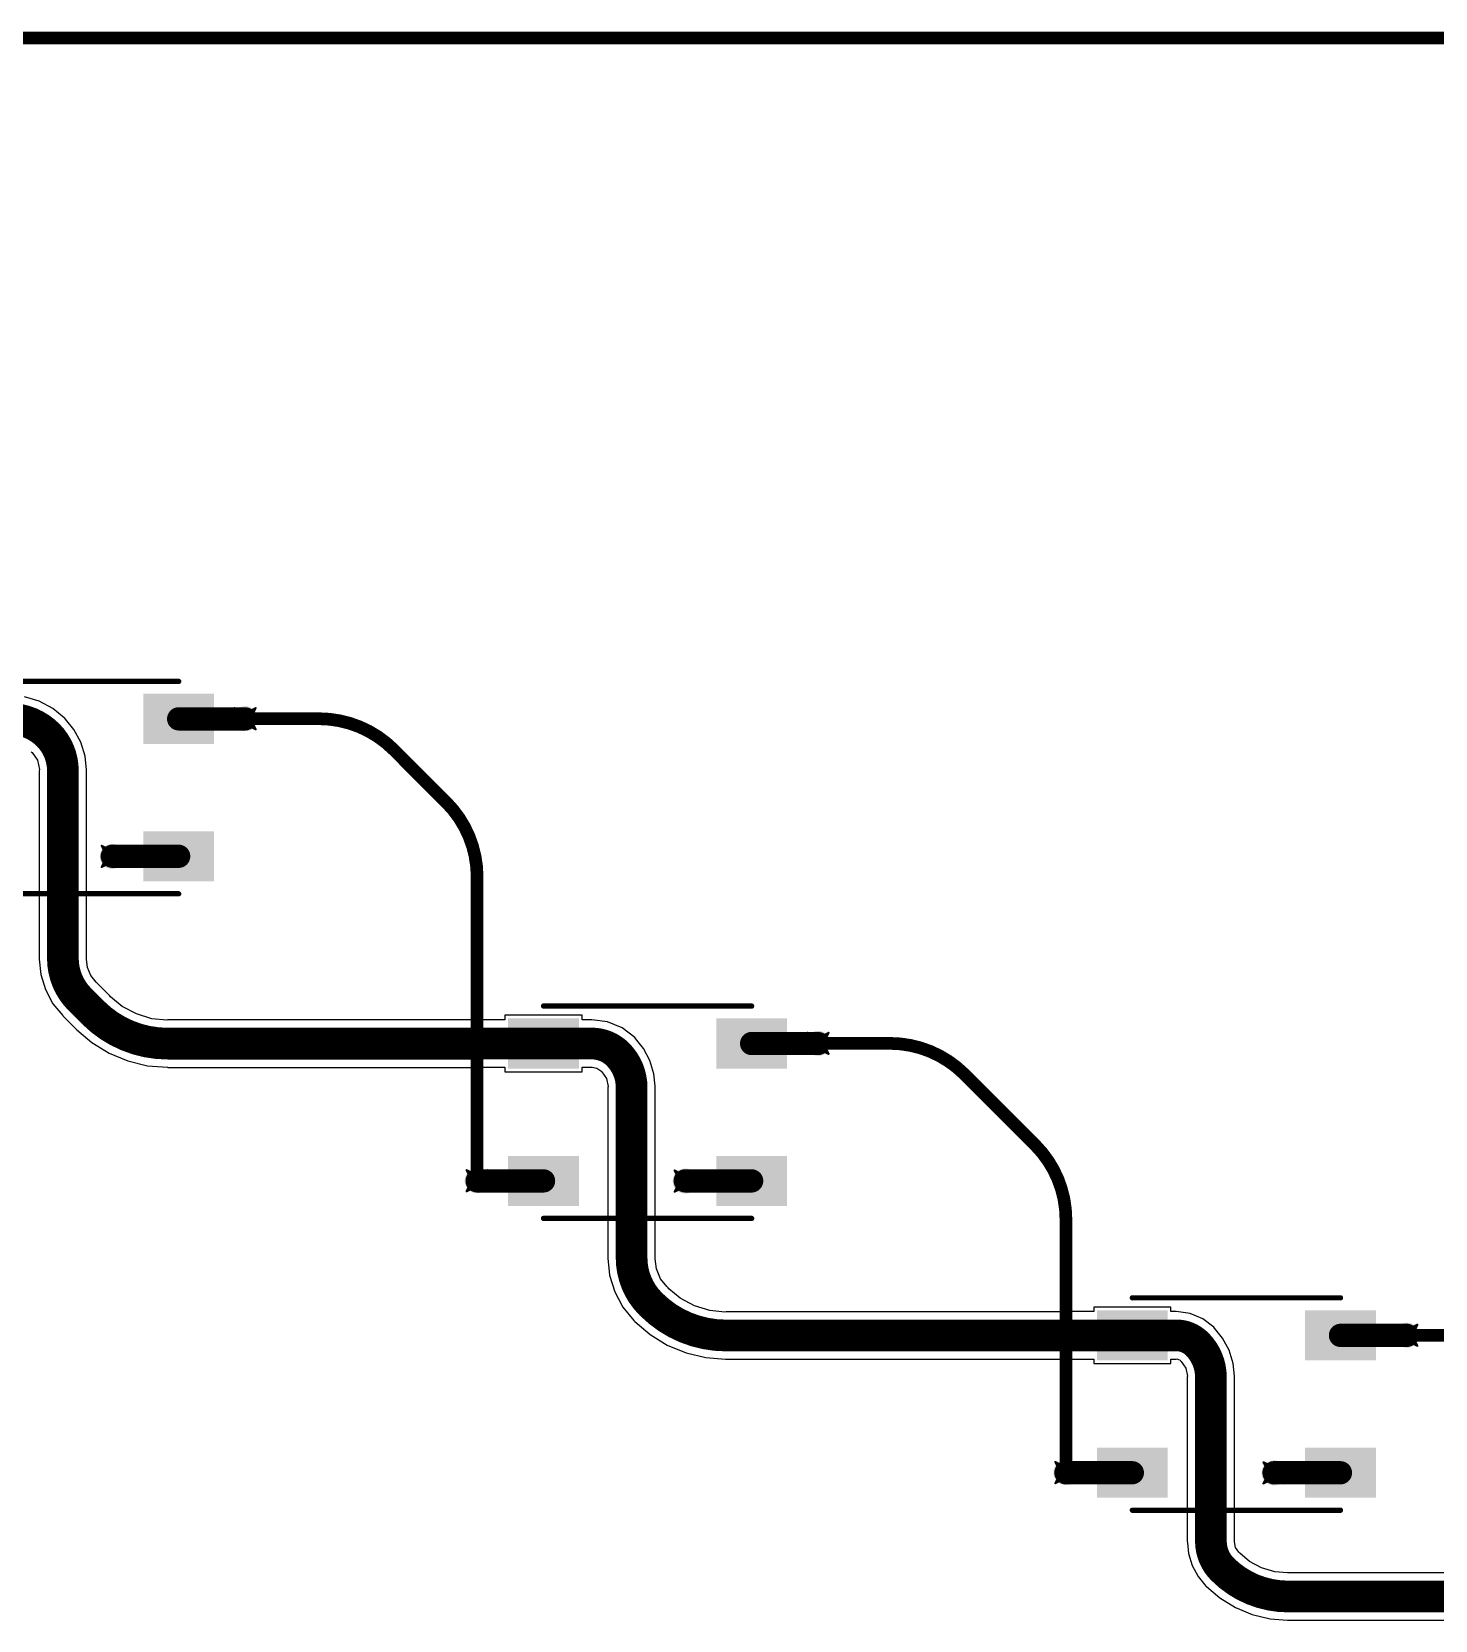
# Model space of a CAD drawing. Header units: inches. Extents: x -11 to 1110, y -7 to 455.
# Drawn here: x 515.05 to 548.77, y 185.72 to 223.88 of the extents above; entities that cross this region are included whole.
import ezdxf

# ---------------------------------------------------------------- set-up
doc = ezdxf.new("R2010")
doc.units = ezdxf.units.IN
for name, color, linetype in [('Bottom Layer', 5, 'Continuous'), ('Drill Drawing', 1, 'Continuous'), ('Top Layer', 1, 'Continuous'), ('Top Overlay', 2, 'Continuous'), ('Top Paste', 8, 'Continuous'), ('Top Solder', 216, 'Continuous'), ('Via Holes', 16, 'Continuous')]:
    doc.layers.add(name, color=color, linetype=linetype)

# ---------------------------------------------------------------- blocks, each defined once
blk = doc.blocks.new('WS2812B_B_W_157')
at = {"layer": 'Top Layer'}
for points in [[(-3.25, 2.15), (-1.75, 2.15), (-1.75, 1.15), (-3.25, 1.15)], [(3.25, 1.15), (1.75, 1.15), (1.75, 2.15), (3.25, 2.15)], [(-3.25, -1.15), (-1.75, -1.15), (-1.75, -2.15), (-3.25, -2.15)], [(1.75, -1.15), (3.25, -1.15), (3.25, -2.15), (1.75, -2.15)]]:
    blk.add_hatch(color=1, dxfattribs=at).paths.add_polyline_path(points)
at = {"layer": 'Top Paste'}
for points in [[(-3.25, 2.15), (-1.75, 2.15), (-1.75, 1.15), (-3.25, 1.15)], [(3.25, 1.15), (1.75, 1.15), (1.75, 2.15), (3.25, 2.15)], [(-3.25, -1.15), (-1.75, -1.15), (-1.75, -2.15), (-3.25, -2.15)], [(1.75, -1.15), (3.25, -1.15), (3.25, -2.15), (1.75, -2.15)]]:
    blk.add_hatch(color=8, dxfattribs=at).paths.add_polyline_path(points)
at = {"layer": 'Top Solder'}
for points in [[(-3.352, 2.252), (-1.648, 2.252), (-1.648, 1.048), (-3.352, 1.048)], [(3.352, 1.048), (1.648, 1.048), (1.648, 2.252), (3.352, 2.252)], [(-3.352, -1.048), (-1.648, -1.048), (-1.648, -2.252), (-3.352, -2.252)], [(1.648, -1.048), (3.352, -1.048), (3.352, -2.252), (1.648, -2.252)]]:
    blk.add_hatch(color=216, dxfattribs=at).paths.add_polyline_path(points)
at = {"layer": 'Top Overlay'}
for points in [[(-2.5, 2.551, 0.127, 0.127, 0), (2.5, 2.551, 0.127, 0.127, 0)], [(-3.556, 1.803, 0.254, 0.254, 0), (-3.429, 1.676, 0.254, 0.254, 0)], [(-3.556, 1.549, 0.254, 0.254, 0), (-3.556, 1.803, 0.254, 0.254, 0)], [(-3.556, 1.549, 0.254, 0.254, 0), (-3.429, 1.676, 0.254, 0.254, 0)], [(-2.5, -2.551, 0.127, 0.127, 0), (2.5, -2.551, 0.127, 0.127, 0)]]:
    blk.add_lwpolyline(points, format="xyseb", dxfattribs=at)
for points in [[(-2.532, 2.551, 0.0635, 0.0635, 1), (-2.468, 2.551, 0.0635, 0.0635, 1)], [(2.468, 2.551, 0.0635, 0.0635, 1), (2.532, 2.551, 0.0635, 0.0635, 1)], [(-3.619, 1.803, 0.127, 0.127, 1), (-3.493, 1.803, 0.127, 0.127, 1)], [(-3.619, 1.803, 0.127, 0.127, 1), (-3.493, 1.803, 0.127, 0.127, 1)], [(-3.619, 1.549, 0.127, 0.127, 1), (-3.493, 1.549, 0.127, 0.127, 1)], [(-3.619, 1.549, 0.127, 0.127, 1), (-3.493, 1.549, 0.127, 0.127, 1)], [(-3.493, 1.676, 0.127, 0.127, 1), (-3.365, 1.676, 0.127, 0.127, 1)], [(-3.493, 1.676, 0.127, 0.127, 1), (-3.365, 1.676, 0.127, 0.127, 1)], [(-2.532, -2.551, 0.0635, 0.0635, 1), (-2.468, -2.551, 0.0635, 0.0635, 1)], [(2.468, -2.551, 0.0635, 0.0635, 1), (2.532, -2.551, 0.0635, 0.0635, 1)]]:
    blk.add_lwpolyline(points, format="xyseb", close=True, dxfattribs=at)
blk = doc.blocks.new('WS2812B_B_W_166')
at = {"layer": 'Top Layer'}
for points in [[(-3.25, 2.15), (-1.75, 2.15), (-1.75, 1.15), (-3.25, 1.15)], [(3.25, 1.15), (1.75, 1.15), (1.75, 2.15), (3.25, 2.15)], [(-3.25, -1.15), (-1.75, -1.15), (-1.75, -2.15), (-3.25, -2.15)], [(1.75, -1.15), (3.25, -1.15), (3.25, -2.15), (1.75, -2.15)]]:
    blk.add_hatch(color=1, dxfattribs=at).paths.add_polyline_path(points)
at = {"layer": 'Top Paste'}
for points in [[(-3.25, 2.15), (-1.75, 2.15), (-1.75, 1.15), (-3.25, 1.15)], [(3.25, 1.15), (1.75, 1.15), (1.75, 2.15), (3.25, 2.15)], [(-3.25, -1.15), (-1.75, -1.15), (-1.75, -2.15), (-3.25, -2.15)], [(1.75, -1.15), (3.25, -1.15), (3.25, -2.15), (1.75, -2.15)]]:
    blk.add_hatch(color=8, dxfattribs=at).paths.add_polyline_path(points)
at = {"layer": 'Top Solder'}
for points in [[(-3.352, 2.252), (-1.648, 2.252), (-1.648, 1.048), (-3.352, 1.048)], [(3.352, 1.048), (1.648, 1.048), (1.648, 2.252), (3.352, 2.252)], [(-3.352, -1.048), (-1.648, -1.048), (-1.648, -2.252), (-3.352, -2.252)], [(1.648, -1.048), (3.352, -1.048), (3.352, -2.252), (1.648, -2.252)]]:
    blk.add_hatch(color=216, dxfattribs=at).paths.add_polyline_path(points)
at = {"layer": 'Top Overlay'}
for points in [[(-2.5, 2.551, 0.127, 0.127, 0), (2.5, 2.551, 0.127, 0.127, 0)], [(-3.556, 1.803, 0.254, 0.254, 0), (-3.429, 1.676, 0.254, 0.254, 0)], [(-3.556, 1.549, 0.254, 0.254, 0), (-3.556, 1.803, 0.254, 0.254, 0)], [(-3.556, 1.549, 0.254, 0.254, 0), (-3.429, 1.676, 0.254, 0.254, 0)], [(-2.5, -2.551, 0.127, 0.127, 0), (2.5, -2.551, 0.127, 0.127, 0)]]:
    blk.add_lwpolyline(points, format="xyseb", dxfattribs=at)
for points in [[(-2.532, 2.551, 0.0635, 0.0635, 1), (-2.468, 2.551, 0.0635, 0.0635, 1)], [(2.468, 2.551, 0.0635, 0.0635, 1), (2.532, 2.551, 0.0635, 0.0635, 1)], [(-3.619, 1.803, 0.127, 0.127, 1), (-3.493, 1.803, 0.127, 0.127, 1)], [(-3.619, 1.803, 0.127, 0.127, 1), (-3.493, 1.803, 0.127, 0.127, 1)], [(-3.619, 1.549, 0.127, 0.127, 1), (-3.493, 1.549, 0.127, 0.127, 1)], [(-3.619, 1.549, 0.127, 0.127, 1), (-3.493, 1.549, 0.127, 0.127, 1)], [(-3.493, 1.676, 0.127, 0.127, 1), (-3.365, 1.676, 0.127, 0.127, 1)], [(-3.493, 1.676, 0.127, 0.127, 1), (-3.365, 1.676, 0.127, 0.127, 1)], [(-2.532, -2.551, 0.0635, 0.0635, 1), (-2.468, -2.551, 0.0635, 0.0635, 1)], [(2.468, -2.551, 0.0635, 0.0635, 1), (2.532, -2.551, 0.0635, 0.0635, 1)]]:
    blk.add_lwpolyline(points, format="xyseb", close=True, dxfattribs=at)
blk = doc.blocks.new('WS2812B_B_W_175')
at = {"layer": 'Top Layer'}
for points in [[(-3.25, 2.15), (-1.75, 2.15), (-1.75, 1.15), (-3.25, 1.15)], [(3.25, 1.15), (1.75, 1.15), (1.75, 2.15), (3.25, 2.15)], [(-3.25, -1.15), (-1.75, -1.15), (-1.75, -2.15), (-3.25, -2.15)], [(1.75, -1.15), (3.25, -1.15), (3.25, -2.15), (1.75, -2.15)]]:
    blk.add_hatch(color=1, dxfattribs=at).paths.add_polyline_path(points)
at = {"layer": 'Top Paste'}
for points in [[(-3.25, 2.15), (-1.75, 2.15), (-1.75, 1.15), (-3.25, 1.15)], [(3.25, 1.15), (1.75, 1.15), (1.75, 2.15), (3.25, 2.15)], [(-3.25, -1.15), (-1.75, -1.15), (-1.75, -2.15), (-3.25, -2.15)], [(1.75, -1.15), (3.25, -1.15), (3.25, -2.15), (1.75, -2.15)]]:
    blk.add_hatch(color=8, dxfattribs=at).paths.add_polyline_path(points)
at = {"layer": 'Top Solder'}
for points in [[(-3.352, 2.252), (-1.648, 2.252), (-1.648, 1.048), (-3.352, 1.048)], [(3.352, 1.048), (1.648, 1.048), (1.648, 2.252), (3.352, 2.252)], [(-3.352, -1.048), (-1.648, -1.048), (-1.648, -2.252), (-3.352, -2.252)], [(1.648, -1.048), (3.352, -1.048), (3.352, -2.252), (1.648, -2.252)]]:
    blk.add_hatch(color=216, dxfattribs=at).paths.add_polyline_path(points)
at = {"layer": 'Top Overlay'}
for points in [[(-2.5, 2.551, 0.127, 0.127, 0), (2.5, 2.551, 0.127, 0.127, 0)], [(-3.556, 1.803, 0.254, 0.254, 0), (-3.429, 1.676, 0.254, 0.254, 0)], [(-3.556, 1.549, 0.254, 0.254, 0), (-3.556, 1.803, 0.254, 0.254, 0)], [(-3.556, 1.549, 0.254, 0.254, 0), (-3.429, 1.676, 0.254, 0.254, 0)], [(-2.5, -2.551, 0.127, 0.127, 0), (2.5, -2.551, 0.127, 0.127, 0)]]:
    blk.add_lwpolyline(points, format="xyseb", dxfattribs=at)
for points in [[(-2.532, 2.551, 0.0635, 0.0635, 1), (-2.468, 2.551, 0.0635, 0.0635, 1)], [(2.468, 2.551, 0.0635, 0.0635, 1), (2.532, 2.551, 0.0635, 0.0635, 1)], [(-3.619, 1.803, 0.127, 0.127, 1), (-3.493, 1.803, 0.127, 0.127, 1)], [(-3.619, 1.803, 0.127, 0.127, 1), (-3.493, 1.803, 0.127, 0.127, 1)], [(-3.619, 1.549, 0.127, 0.127, 1), (-3.493, 1.549, 0.127, 0.127, 1)], [(-3.619, 1.549, 0.127, 0.127, 1), (-3.493, 1.549, 0.127, 0.127, 1)], [(-3.493, 1.676, 0.127, 0.127, 1), (-3.365, 1.676, 0.127, 0.127, 1)], [(-3.493, 1.676, 0.127, 0.127, 1), (-3.365, 1.676, 0.127, 0.127, 1)], [(-2.532, -2.551, 0.0635, 0.0635, 1), (-2.468, -2.551, 0.0635, 0.0635, 1)], [(2.468, -2.551, 0.0635, 0.0635, 1), (2.532, -2.551, 0.0635, 0.0635, 1)]]:
    blk.add_lwpolyline(points, format="xyseb", close=True, dxfattribs=at)

msp = doc.modelspace()

# ---------------------------------------------------------------- hatches: boundary and pattern name
at = {"layer": 'Bottom Layer'}
h = msp.add_hatch(color=5, dxfattribs=at)
edge = h.paths.add_edge_path()
edge.add_arc((520.176, 207.375), 0.3, 0, 360)
h = msp.add_hatch(color=5, dxfattribs=at)
edge = h.paths.add_edge_path()
edge.add_arc((516.985, 204.068), 0.3, 0, 360)
h = msp.add_hatch(color=5, dxfattribs=at)
edge = h.paths.add_edge_path()
edge.add_arc((533.943, 199.577), 0.3, 0, 360)
h = msp.add_hatch(color=5, dxfattribs=at)
edge = h.paths.add_edge_path()
edge.add_arc((525.751, 196.277), 0.3, 0, 360)
h = msp.add_hatch(color=5, dxfattribs=at)
edge = h.paths.add_edge_path()
edge.add_arc((530.751, 196.27), 0.3, 0, 360)
h = msp.add_hatch(color=5, dxfattribs=at)
edge = h.paths.add_edge_path()
edge.add_arc((548.09, 192.566), 0.3, 0, 360)
h = msp.add_hatch(color=5, dxfattribs=at)
edge = h.paths.add_edge_path()
edge.add_arc((539.899, 189.266), 0.3, 0, 360)
h = msp.add_hatch(color=5, dxfattribs=at)
edge = h.paths.add_edge_path()
edge.add_arc((544.899, 189.26), 0.3, 0, 360)
at = {"layer": 'Top Layer'}
h = msp.add_hatch(color=1, dxfattribs=at)
edge = h.paths.add_edge_path()
edge.add_arc((520.176, 207.375), 0.3, 0, 360)
h = msp.add_hatch(color=1, dxfattribs=at)
edge = h.paths.add_edge_path()
edge.add_arc((516.985, 204.068), 0.3, 0, 360)
h = msp.add_hatch(color=1, dxfattribs=at)
edge = h.paths.add_edge_path()
edge.add_arc((533.943, 199.577), 0.3, 0, 360)
h = msp.add_hatch(color=1, dxfattribs=at)
edge = h.paths.add_edge_path()
edge.add_arc((525.751, 196.277), 0.3, 0, 360)
h = msp.add_hatch(color=1, dxfattribs=at)
edge = h.paths.add_edge_path()
edge.add_arc((530.751, 196.27), 0.3, 0, 360)
h = msp.add_hatch(color=1, dxfattribs=at)
edge = h.paths.add_edge_path()
edge.add_arc((548.09, 192.566), 0.3, 0, 360)
h = msp.add_hatch(color=1, dxfattribs=at)
edge = h.paths.add_edge_path()
edge.add_arc((539.899, 189.266), 0.3, 0, 360)
h = msp.add_hatch(color=1, dxfattribs=at)
edge = h.paths.add_edge_path()
edge.add_arc((544.899, 189.26), 0.3, 0, 360)
at = {"layer": 'Via Holes'}
h = msp.add_hatch(color=7, dxfattribs=at)
edge = h.paths.add_edge_path()
edge.add_arc((520.176, 207.375), 0.15, 0, 360)
h = msp.add_hatch(color=7, dxfattribs=at)
edge = h.paths.add_edge_path()
edge.add_arc((516.985, 204.068), 0.15, 0, 360)
h = msp.add_hatch(color=7, dxfattribs=at)
edge = h.paths.add_edge_path()
edge.add_arc((533.943, 199.577), 0.15, 0, 360)
h = msp.add_hatch(color=7, dxfattribs=at)
edge = h.paths.add_edge_path()
edge.add_arc((525.751, 196.277), 0.15, 0, 360)
h = msp.add_hatch(color=7, dxfattribs=at)
edge = h.paths.add_edge_path()
edge.add_arc((530.751, 196.27), 0.15, 0, 360)
h = msp.add_hatch(color=7, dxfattribs=at)
edge = h.paths.add_edge_path()
edge.add_arc((548.09, 192.566), 0.15, 0, 360)
h = msp.add_hatch(color=7, dxfattribs=at)
edge = h.paths.add_edge_path()
edge.add_arc((539.899, 189.266), 0.15, 0, 360)
h = msp.add_hatch(color=7, dxfattribs=at)
edge = h.paths.add_edge_path()
edge.add_arc((544.899, 189.26), 0.15, 0, 360)

# ---------------------------------------------------------------- linework, layer by layer
at = {"layer": 'Bottom Layer'}
for points in [[(520.176, 207.375, 0.305, 0.305, 0), (521.95, 207.375, 0.305, 0.305, 0)], [(521.95, 207.375, 0.305, 0.305, -0.198912), (523.746, 206.631, 0.305, 0.305, 0)], [(523.746, 206.631, 0.305, 0.305, 0), (525.007, 205.37, 0.305, 0.305, 0)], [(525.007, 205.37, 0.305, 0.305, -0.198912), (525.751, 203.574, 0.305, 0.305, 0)], [(525.751, 196.277, 0.305, 0.305, 0), (525.751, 203.574, 0.305, 0.305, 0)], [(533.943, 199.577, 0.305, 0.305, 0), (535.666, 199.577, 0.305, 0.305, 0)], [(535.666, 199.577, 0.305, 0.305, -0.198912), (537.462, 198.833, 0.305, 0.305, 0)], [(537.462, 198.833, 0.305, 0.305, 0), (539.155, 197.14, 0.305, 0.305, 0)], [(539.155, 197.14, 0.305, 0.305, -0.198912), (539.899, 195.344, 0.305, 0.305, 0)], [(539.899, 189.266, 0.305, 0.305, 0), (539.899, 195.344, 0.305, 0.305, 0)], [(548.09, 192.566, 0.305, 0.305, 0), (549.306, 192.566, 0.305, 0.305, 0)]]:
    msp.add_lwpolyline(points, format="xyseb", dxfattribs=at)
for points in [[(520.1, 207.375, 0.152, 0.152, 1), (520.252, 207.375, 0.152, 0.152, 1)], [(521.874, 207.375, 0.152, 0.152, 1), (522.027, 207.375, 0.152, 0.152, 1)], [(521.874, 207.375, 0.152, 0.152, 1), (522.027, 207.375, 0.152, 0.152, 1)], [(523.67, 206.631, 0.152, 0.152, 1), (523.823, 206.631, 0.152, 0.152, 1)], [(523.67, 206.631, 0.152, 0.152, 1), (523.823, 206.631, 0.152, 0.152, 1)], [(524.931, 205.37, 0.152, 0.152, 1), (525.084, 205.37, 0.152, 0.152, 1)], [(524.931, 205.37, 0.152, 0.152, 1), (525.084, 205.37, 0.152, 0.152, 1)], [(525.675, 203.574, 0.152, 0.152, 1), (525.828, 203.574, 0.152, 0.152, 1)], [(525.675, 203.574, 0.152, 0.152, 1), (525.828, 203.574, 0.152, 0.152, 1)], [(533.866, 199.577, 0.152, 0.152, 1), (534.019, 199.577, 0.152, 0.152, 1)], [(535.59, 199.577, 0.152, 0.152, 1), (535.743, 199.577, 0.152, 0.152, 1)], [(535.59, 199.577, 0.152, 0.152, 1), (535.743, 199.577, 0.152, 0.152, 1)], [(537.386, 198.833, 0.152, 0.152, 1), (537.539, 198.833, 0.152, 0.152, 1)], [(537.386, 198.833, 0.152, 0.152, 1), (537.539, 198.833, 0.152, 0.152, 1)], [(539.079, 197.14, 0.152, 0.152, 1), (539.231, 197.14, 0.152, 0.152, 1)], [(539.079, 197.14, 0.152, 0.152, 1), (539.231, 197.14, 0.152, 0.152, 1)], [(525.675, 196.277, 0.152, 0.152, 1), (525.828, 196.277, 0.152, 0.152, 1)], [(539.823, 195.344, 0.152, 0.152, 1), (539.975, 195.344, 0.152, 0.152, 1)], [(539.823, 195.344, 0.152, 0.152, 1), (539.975, 195.344, 0.152, 0.152, 1)], [(548.014, 192.566, 0.152, 0.152, 1), (548.167, 192.566, 0.152, 0.152, 1)], [(539.823, 189.266, 0.152, 0.152, 1), (539.975, 189.266, 0.152, 0.152, 1)]]:
    msp.add_lwpolyline(points, format="xyseb", close=True, dxfattribs=at)
at = {"layer": 'Drill Drawing'}
for points in [[(519.922, 207.629, 0.0508, 0.0508, 0), (520.176, 207.502, 0.0508, 0.0508, 0)], [(519.922, 207.629, 0.0508, 0.0508, 0), (520.049, 207.375, 0.0508, 0.0508, 0)], [(520.176, 207.502, 0.0508, 0.0508, 0), (520.43, 207.629, 0.0508, 0.0508, 0)], [(520.303, 207.375, 0.0508, 0.0508, 0), (520.43, 207.629, 0.0508, 0.0508, 0)], [(519.922, 207.121, 0.0508, 0.0508, 0), (520.049, 207.375, 0.0508, 0.0508, 0)], [(519.922, 207.121, 0.0508, 0.0508, 0), (520.176, 207.248, 0.0508, 0.0508, 0)], [(520.176, 207.248, 0.0508, 0.0508, 0), (520.43, 207.121, 0.0508, 0.0508, 0)], [(520.303, 207.375, 0.0508, 0.0508, 0), (520.43, 207.121, 0.0508, 0.0508, 0)], [(516.731, 204.322, 0.0508, 0.0508, 0), (516.985, 204.195, 0.0508, 0.0508, 0)], [(516.731, 204.322, 0.0508, 0.0508, 0), (516.858, 204.068, 0.0508, 0.0508, 0)], [(516.985, 204.195, 0.0508, 0.0508, 0), (517.239, 204.322, 0.0508, 0.0508, 0)], [(517.112, 204.068, 0.0508, 0.0508, 0), (517.239, 204.322, 0.0508, 0.0508, 0)], [(516.731, 203.814, 0.0508, 0.0508, 0), (516.858, 204.068, 0.0508, 0.0508, 0)], [(516.731, 203.814, 0.0508, 0.0508, 0), (516.985, 203.941, 0.0508, 0.0508, 0)], [(516.985, 203.941, 0.0508, 0.0508, 0), (517.239, 203.814, 0.0508, 0.0508, 0)], [(517.112, 204.068, 0.0508, 0.0508, 0), (517.239, 203.814, 0.0508, 0.0508, 0)], [(533.689, 199.831, 0.0508, 0.0508, 0), (533.943, 199.704, 0.0508, 0.0508, 0)], [(533.689, 199.831, 0.0508, 0.0508, 0), (533.816, 199.577, 0.0508, 0.0508, 0)], [(533.689, 199.323, 0.0508, 0.0508, 0), (533.816, 199.577, 0.0508, 0.0508, 0)], [(533.943, 199.704, 0.0508, 0.0508, 0), (534.197, 199.831, 0.0508, 0.0508, 0)], [(534.07, 199.577, 0.0508, 0.0508, 0), (534.197, 199.831, 0.0508, 0.0508, 0)], [(534.07, 199.577, 0.0508, 0.0508, 0), (534.197, 199.323, 0.0508, 0.0508, 0)], [(533.689, 199.323, 0.0508, 0.0508, 0), (533.943, 199.45, 0.0508, 0.0508, 0)], [(533.943, 199.45, 0.0508, 0.0508, 0), (534.197, 199.323, 0.0508, 0.0508, 0)], [(525.497, 196.531, 0.0508, 0.0508, 0), (525.751, 196.404, 0.0508, 0.0508, 0)], [(525.497, 196.531, 0.0508, 0.0508, 0), (525.624, 196.277, 0.0508, 0.0508, 0)], [(525.751, 196.404, 0.0508, 0.0508, 0), (526.005, 196.531, 0.0508, 0.0508, 0)], [(525.878, 196.277, 0.0508, 0.0508, 0), (526.005, 196.531, 0.0508, 0.0508, 0)], [(530.497, 196.524, 0.0508, 0.0508, 0), (530.751, 196.397, 0.0508, 0.0508, 0)], [(530.497, 196.524, 0.0508, 0.0508, 0), (530.624, 196.27, 0.0508, 0.0508, 0)], [(530.751, 196.397, 0.0508, 0.0508, 0), (531.005, 196.524, 0.0508, 0.0508, 0)], [(530.878, 196.27, 0.0508, 0.0508, 0), (531.005, 196.524, 0.0508, 0.0508, 0)], [(525.497, 196.023, 0.0508, 0.0508, 0), (525.624, 196.277, 0.0508, 0.0508, 0)], [(525.497, 196.023, 0.0508, 0.0508, 0), (525.751, 196.15, 0.0508, 0.0508, 0)], [(525.751, 196.15, 0.0508, 0.0508, 0), (526.005, 196.023, 0.0508, 0.0508, 0)], [(525.878, 196.277, 0.0508, 0.0508, 0), (526.005, 196.023, 0.0508, 0.0508, 0)], [(530.497, 196.016, 0.0508, 0.0508, 0), (530.624, 196.27, 0.0508, 0.0508, 0)], [(530.497, 196.016, 0.0508, 0.0508, 0), (530.751, 196.143, 0.0508, 0.0508, 0)], [(530.751, 196.143, 0.0508, 0.0508, 0), (531.005, 196.016, 0.0508, 0.0508, 0)], [(530.878, 196.27, 0.0508, 0.0508, 0), (531.005, 196.016, 0.0508, 0.0508, 0)], [(547.836, 192.82, 0.0508, 0.0508, 0), (548.09, 192.693, 0.0508, 0.0508, 0)], [(547.836, 192.82, 0.0508, 0.0508, 0), (547.963, 192.566, 0.0508, 0.0508, 0)], [(548.09, 192.693, 0.0508, 0.0508, 0), (548.344, 192.82, 0.0508, 0.0508, 0)], [(548.217, 192.566, 0.0508, 0.0508, 0), (548.344, 192.82, 0.0508, 0.0508, 0)], [(547.836, 192.312, 0.0508, 0.0508, 0), (547.963, 192.566, 0.0508, 0.0508, 0)], [(547.836, 192.312, 0.0508, 0.0508, 0), (548.09, 192.439, 0.0508, 0.0508, 0)], [(548.09, 192.439, 0.0508, 0.0508, 0), (548.344, 192.312, 0.0508, 0.0508, 0)], [(548.217, 192.566, 0.0508, 0.0508, 0), (548.344, 192.312, 0.0508, 0.0508, 0)], [(539.645, 189.52, 0.0508, 0.0508, 0), (539.899, 189.393, 0.0508, 0.0508, 0)], [(539.645, 189.52, 0.0508, 0.0508, 0), (539.772, 189.266, 0.0508, 0.0508, 0)], [(539.645, 189.012, 0.0508, 0.0508, 0), (539.772, 189.266, 0.0508, 0.0508, 0)], [(539.899, 189.393, 0.0508, 0.0508, 0), (540.153, 189.52, 0.0508, 0.0508, 0)], [(540.026, 189.266, 0.0508, 0.0508, 0), (540.153, 189.52, 0.0508, 0.0508, 0)], [(540.026, 189.266, 0.0508, 0.0508, 0), (540.153, 189.012, 0.0508, 0.0508, 0)], [(544.645, 189.514, 0.0508, 0.0508, 0), (544.899, 189.387, 0.0508, 0.0508, 0)], [(544.645, 189.514, 0.0508, 0.0508, 0), (544.772, 189.26, 0.0508, 0.0508, 0)], [(544.645, 189.006, 0.0508, 0.0508, 0), (544.772, 189.26, 0.0508, 0.0508, 0)], [(544.899, 189.387, 0.0508, 0.0508, 0), (545.153, 189.514, 0.0508, 0.0508, 0)], [(545.026, 189.26, 0.0508, 0.0508, 0), (545.153, 189.514, 0.0508, 0.0508, 0)], [(545.026, 189.26, 0.0508, 0.0508, 0), (545.153, 189.006, 0.0508, 0.0508, 0)], [(539.645, 189.012, 0.0508, 0.0508, 0), (539.899, 189.139, 0.0508, 0.0508, 0)], [(539.899, 189.139, 0.0508, 0.0508, 0), (540.153, 189.012, 0.0508, 0.0508, 0)], [(544.645, 189.006, 0.0508, 0.0508, 0), (544.899, 189.133, 0.0508, 0.0508, 0)], [(544.899, 189.133, 0.0508, 0.0508, 0), (545.153, 189.006, 0.0508, 0.0508, 0)]]:
    msp.add_lwpolyline(points, format="xyseb", dxfattribs=at)
for points in [[(519.909, 207.629, 0.0254, 0.0254, 1), (519.935, 207.629, 0.0254, 0.0254, 1)], [(519.909, 207.629, 0.0254, 0.0254, 1), (519.935, 207.629, 0.0254, 0.0254, 1)], [(520.417, 207.629, 0.0254, 0.0254, 1), (520.443, 207.629, 0.0254, 0.0254, 1)], [(520.417, 207.629, 0.0254, 0.0254, 1), (520.443, 207.629, 0.0254, 0.0254, 1)], [(520.036, 207.375, 0.0254, 0.0254, 1), (520.062, 207.375, 0.0254, 0.0254, 1)], [(520.036, 207.375, 0.0254, 0.0254, 1), (520.062, 207.375, 0.0254, 0.0254, 1)], [(520.163, 207.502, 0.0254, 0.0254, 1), (520.189, 207.502, 0.0254, 0.0254, 1)], [(520.163, 207.502, 0.0254, 0.0254, 1), (520.189, 207.502, 0.0254, 0.0254, 1)], [(520.163, 207.248, 0.0254, 0.0254, 1), (520.189, 207.248, 0.0254, 0.0254, 1)], [(520.163, 207.248, 0.0254, 0.0254, 1), (520.189, 207.248, 0.0254, 0.0254, 1)], [(520.29, 207.375, 0.0254, 0.0254, 1), (520.316, 207.375, 0.0254, 0.0254, 1)], [(520.29, 207.375, 0.0254, 0.0254, 1), (520.316, 207.375, 0.0254, 0.0254, 1)], [(519.909, 207.121, 0.0254, 0.0254, 1), (519.935, 207.121, 0.0254, 0.0254, 1)], [(519.909, 207.121, 0.0254, 0.0254, 1), (519.935, 207.121, 0.0254, 0.0254, 1)], [(520.417, 207.121, 0.0254, 0.0254, 1), (520.443, 207.121, 0.0254, 0.0254, 1)], [(520.417, 207.121, 0.0254, 0.0254, 1), (520.443, 207.121, 0.0254, 0.0254, 1)], [(516.718, 204.322, 0.0254, 0.0254, 1), (516.743, 204.322, 0.0254, 0.0254, 1)], [(516.718, 204.322, 0.0254, 0.0254, 1), (516.743, 204.322, 0.0254, 0.0254, 1)], [(516.972, 204.195, 0.0254, 0.0254, 1), (516.997, 204.195, 0.0254, 0.0254, 1)], [(516.972, 204.195, 0.0254, 0.0254, 1), (516.997, 204.195, 0.0254, 0.0254, 1)], [(517.226, 204.322, 0.0254, 0.0254, 1), (517.251, 204.322, 0.0254, 0.0254, 1)], [(517.226, 204.322, 0.0254, 0.0254, 1), (517.251, 204.322, 0.0254, 0.0254, 1)], [(516.718, 203.814, 0.0254, 0.0254, 1), (516.743, 203.814, 0.0254, 0.0254, 1)], [(516.718, 203.814, 0.0254, 0.0254, 1), (516.743, 203.814, 0.0254, 0.0254, 1)], [(516.845, 204.068, 0.0254, 0.0254, 1), (516.87, 204.068, 0.0254, 0.0254, 1)], [(516.845, 204.068, 0.0254, 0.0254, 1), (516.87, 204.068, 0.0254, 0.0254, 1)], [(516.972, 203.941, 0.0254, 0.0254, 1), (516.997, 203.941, 0.0254, 0.0254, 1)], [(516.972, 203.941, 0.0254, 0.0254, 1), (516.997, 203.941, 0.0254, 0.0254, 1)], [(517.099, 204.068, 0.0254, 0.0254, 1), (517.124, 204.068, 0.0254, 0.0254, 1)], [(517.099, 204.068, 0.0254, 0.0254, 1), (517.124, 204.068, 0.0254, 0.0254, 1)], [(517.226, 203.814, 0.0254, 0.0254, 1), (517.251, 203.814, 0.0254, 0.0254, 1)], [(517.226, 203.814, 0.0254, 0.0254, 1), (517.251, 203.814, 0.0254, 0.0254, 1)], [(533.676, 199.831, 0.0254, 0.0254, 1), (533.701, 199.831, 0.0254, 0.0254, 1)], [(533.676, 199.831, 0.0254, 0.0254, 1), (533.701, 199.831, 0.0254, 0.0254, 1)], [(533.803, 199.577, 0.0254, 0.0254, 1), (533.828, 199.577, 0.0254, 0.0254, 1)], [(533.803, 199.577, 0.0254, 0.0254, 1), (533.828, 199.577, 0.0254, 0.0254, 1)], [(533.93, 199.704, 0.0254, 0.0254, 1), (533.955, 199.704, 0.0254, 0.0254, 1)], [(533.93, 199.704, 0.0254, 0.0254, 1), (533.955, 199.704, 0.0254, 0.0254, 1)], [(534.057, 199.577, 0.0254, 0.0254, 1), (534.082, 199.577, 0.0254, 0.0254, 1)], [(534.057, 199.577, 0.0254, 0.0254, 1), (534.082, 199.577, 0.0254, 0.0254, 1)], [(534.184, 199.831, 0.0254, 0.0254, 1), (534.209, 199.831, 0.0254, 0.0254, 1)], [(534.184, 199.831, 0.0254, 0.0254, 1), (534.209, 199.831, 0.0254, 0.0254, 1)], [(533.676, 199.323, 0.0254, 0.0254, 1), (533.701, 199.323, 0.0254, 0.0254, 1)], [(533.676, 199.323, 0.0254, 0.0254, 1), (533.701, 199.323, 0.0254, 0.0254, 1)], [(533.93, 199.45, 0.0254, 0.0254, 1), (533.955, 199.45, 0.0254, 0.0254, 1)], [(533.93, 199.45, 0.0254, 0.0254, 1), (533.955, 199.45, 0.0254, 0.0254, 1)], [(534.184, 199.323, 0.0254, 0.0254, 1), (534.209, 199.323, 0.0254, 0.0254, 1)], [(534.184, 199.323, 0.0254, 0.0254, 1), (534.209, 199.323, 0.0254, 0.0254, 1)], [(525.485, 196.531, 0.0254, 0.0254, 1), (525.51, 196.531, 0.0254, 0.0254, 1)], [(525.485, 196.531, 0.0254, 0.0254, 1), (525.51, 196.531, 0.0254, 0.0254, 1)], [(525.993, 196.531, 0.0254, 0.0254, 1), (526.018, 196.531, 0.0254, 0.0254, 1)], [(525.993, 196.531, 0.0254, 0.0254, 1), (526.018, 196.531, 0.0254, 0.0254, 1)], [(530.485, 196.524, 0.0254, 0.0254, 1), (530.51, 196.524, 0.0254, 0.0254, 1)], [(530.485, 196.524, 0.0254, 0.0254, 1), (530.51, 196.524, 0.0254, 0.0254, 1)], [(530.993, 196.524, 0.0254, 0.0254, 1), (531.018, 196.524, 0.0254, 0.0254, 1)], [(530.993, 196.524, 0.0254, 0.0254, 1), (531.018, 196.524, 0.0254, 0.0254, 1)], [(525.612, 196.277, 0.0254, 0.0254, 1), (525.637, 196.277, 0.0254, 0.0254, 1)], [(525.612, 196.277, 0.0254, 0.0254, 1), (525.637, 196.277, 0.0254, 0.0254, 1)], [(525.739, 196.404, 0.0254, 0.0254, 1), (525.764, 196.404, 0.0254, 0.0254, 1)], [(525.739, 196.404, 0.0254, 0.0254, 1), (525.764, 196.404, 0.0254, 0.0254, 1)], [(525.739, 196.15, 0.0254, 0.0254, 1), (525.764, 196.15, 0.0254, 0.0254, 1)], [(525.739, 196.15, 0.0254, 0.0254, 1), (525.764, 196.15, 0.0254, 0.0254, 1)], [(525.866, 196.277, 0.0254, 0.0254, 1), (525.891, 196.277, 0.0254, 0.0254, 1)], [(525.866, 196.277, 0.0254, 0.0254, 1), (525.891, 196.277, 0.0254, 0.0254, 1)], [(530.612, 196.27, 0.0254, 0.0254, 1), (530.637, 196.27, 0.0254, 0.0254, 1)], [(530.612, 196.27, 0.0254, 0.0254, 1), (530.637, 196.27, 0.0254, 0.0254, 1)], [(530.739, 196.397, 0.0254, 0.0254, 1), (530.764, 196.397, 0.0254, 0.0254, 1)], [(530.739, 196.397, 0.0254, 0.0254, 1), (530.764, 196.397, 0.0254, 0.0254, 1)], [(530.739, 196.143, 0.0254, 0.0254, 1), (530.764, 196.143, 0.0254, 0.0254, 1)], [(530.739, 196.143, 0.0254, 0.0254, 1), (530.764, 196.143, 0.0254, 0.0254, 1)], [(530.866, 196.27, 0.0254, 0.0254, 1), (530.891, 196.27, 0.0254, 0.0254, 1)], [(530.866, 196.27, 0.0254, 0.0254, 1), (530.891, 196.27, 0.0254, 0.0254, 1)], [(525.485, 196.023, 0.0254, 0.0254, 1), (525.51, 196.023, 0.0254, 0.0254, 1)], [(525.485, 196.023, 0.0254, 0.0254, 1), (525.51, 196.023, 0.0254, 0.0254, 1)], [(525.993, 196.023, 0.0254, 0.0254, 1), (526.018, 196.023, 0.0254, 0.0254, 1)], [(525.993, 196.023, 0.0254, 0.0254, 1), (526.018, 196.023, 0.0254, 0.0254, 1)], [(530.485, 196.016, 0.0254, 0.0254, 1), (530.51, 196.016, 0.0254, 0.0254, 1)], [(530.485, 196.016, 0.0254, 0.0254, 1), (530.51, 196.016, 0.0254, 0.0254, 1)], [(530.993, 196.016, 0.0254, 0.0254, 1), (531.018, 196.016, 0.0254, 0.0254, 1)], [(530.993, 196.016, 0.0254, 0.0254, 1), (531.018, 196.016, 0.0254, 0.0254, 1)], [(547.824, 192.82, 0.0254, 0.0254, 1), (547.849, 192.82, 0.0254, 0.0254, 1)], [(547.824, 192.82, 0.0254, 0.0254, 1), (547.849, 192.82, 0.0254, 0.0254, 1)], [(548.078, 192.693, 0.0254, 0.0254, 1), (548.103, 192.693, 0.0254, 0.0254, 1)], [(548.078, 192.693, 0.0254, 0.0254, 1), (548.103, 192.693, 0.0254, 0.0254, 1)], [(548.332, 192.82, 0.0254, 0.0254, 1), (548.357, 192.82, 0.0254, 0.0254, 1)], [(548.332, 192.82, 0.0254, 0.0254, 1), (548.357, 192.82, 0.0254, 0.0254, 1)], [(547.824, 192.312, 0.0254, 0.0254, 1), (547.849, 192.312, 0.0254, 0.0254, 1)], [(547.824, 192.312, 0.0254, 0.0254, 1), (547.849, 192.312, 0.0254, 0.0254, 1)], [(547.951, 192.566, 0.0254, 0.0254, 1), (547.976, 192.566, 0.0254, 0.0254, 1)], [(547.951, 192.566, 0.0254, 0.0254, 1), (547.976, 192.566, 0.0254, 0.0254, 1)], [(548.078, 192.439, 0.0254, 0.0254, 1), (548.103, 192.439, 0.0254, 0.0254, 1)], [(548.078, 192.439, 0.0254, 0.0254, 1), (548.103, 192.439, 0.0254, 0.0254, 1)], [(548.205, 192.566, 0.0254, 0.0254, 1), (548.23, 192.566, 0.0254, 0.0254, 1)], [(548.205, 192.566, 0.0254, 0.0254, 1), (548.23, 192.566, 0.0254, 0.0254, 1)], [(548.332, 192.312, 0.0254, 0.0254, 1), (548.357, 192.312, 0.0254, 0.0254, 1)], [(548.332, 192.312, 0.0254, 0.0254, 1), (548.357, 192.312, 0.0254, 0.0254, 1)], [(539.632, 189.52, 0.0254, 0.0254, 1), (539.658, 189.52, 0.0254, 0.0254, 1)], [(539.632, 189.52, 0.0254, 0.0254, 1), (539.658, 189.52, 0.0254, 0.0254, 1)], [(539.759, 189.266, 0.0254, 0.0254, 1), (539.785, 189.266, 0.0254, 0.0254, 1)], [(539.759, 189.266, 0.0254, 0.0254, 1), (539.785, 189.266, 0.0254, 0.0254, 1)], [(539.886, 189.393, 0.0254, 0.0254, 1), (539.912, 189.393, 0.0254, 0.0254, 1)], [(539.886, 189.393, 0.0254, 0.0254, 1), (539.912, 189.393, 0.0254, 0.0254, 1)], [(540.013, 189.266, 0.0254, 0.0254, 1), (540.039, 189.266, 0.0254, 0.0254, 1)], [(540.013, 189.266, 0.0254, 0.0254, 1), (540.039, 189.266, 0.0254, 0.0254, 1)], [(540.14, 189.52, 0.0254, 0.0254, 1), (540.166, 189.52, 0.0254, 0.0254, 1)], [(540.14, 189.52, 0.0254, 0.0254, 1), (540.166, 189.52, 0.0254, 0.0254, 1)], [(544.632, 189.514, 0.0254, 0.0254, 1), (544.658, 189.514, 0.0254, 0.0254, 1)], [(544.632, 189.514, 0.0254, 0.0254, 1), (544.658, 189.514, 0.0254, 0.0254, 1)], [(544.759, 189.26, 0.0254, 0.0254, 1), (544.785, 189.26, 0.0254, 0.0254, 1)], [(544.759, 189.26, 0.0254, 0.0254, 1), (544.785, 189.26, 0.0254, 0.0254, 1)], [(544.886, 189.387, 0.0254, 0.0254, 1), (544.912, 189.387, 0.0254, 0.0254, 1)], [(544.886, 189.387, 0.0254, 0.0254, 1), (544.912, 189.387, 0.0254, 0.0254, 1)], [(545.013, 189.26, 0.0254, 0.0254, 1), (545.039, 189.26, 0.0254, 0.0254, 1)], [(545.013, 189.26, 0.0254, 0.0254, 1), (545.039, 189.26, 0.0254, 0.0254, 1)], [(545.14, 189.514, 0.0254, 0.0254, 1), (545.166, 189.514, 0.0254, 0.0254, 1)], [(545.14, 189.514, 0.0254, 0.0254, 1), (545.166, 189.514, 0.0254, 0.0254, 1)], [(539.632, 189.012, 0.0254, 0.0254, 1), (539.658, 189.012, 0.0254, 0.0254, 1)], [(539.632, 189.012, 0.0254, 0.0254, 1), (539.658, 189.012, 0.0254, 0.0254, 1)], [(539.886, 189.139, 0.0254, 0.0254, 1), (539.912, 189.139, 0.0254, 0.0254, 1)], [(539.886, 189.139, 0.0254, 0.0254, 1), (539.912, 189.139, 0.0254, 0.0254, 1)], [(540.14, 189.012, 0.0254, 0.0254, 1), (540.166, 189.012, 0.0254, 0.0254, 1)], [(540.14, 189.012, 0.0254, 0.0254, 1), (540.166, 189.012, 0.0254, 0.0254, 1)], [(544.632, 189.006, 0.0254, 0.0254, 1), (544.658, 189.006, 0.0254, 0.0254, 1)], [(544.632, 189.006, 0.0254, 0.0254, 1), (544.658, 189.006, 0.0254, 0.0254, 1)], [(544.886, 189.133, 0.0254, 0.0254, 1), (544.912, 189.133, 0.0254, 0.0254, 1)], [(544.886, 189.133, 0.0254, 0.0254, 1), (544.912, 189.133, 0.0254, 0.0254, 1)], [(545.14, 189.006, 0.0254, 0.0254, 1), (545.166, 189.006, 0.0254, 0.0254, 1)], [(545.14, 189.006, 0.0254, 0.0254, 1), (545.166, 189.006, 0.0254, 0.0254, 1)]]:
    msp.add_lwpolyline(points, format="xyseb", close=True, dxfattribs=at)
at = {"layer": 'Top Layer'}
for p, q in [((515.231, 207.795), (514.877, 207.903)), ((515.558, 207.621), (515.231, 207.795)), ((515.829, 207.398), (515.558, 207.621)), ((515.845, 207.387), (515.829, 207.398)), ((515.858, 207.367), (515.845, 207.387)), ((516.065, 207.116), (515.858, 207.367)), ((516.23, 206.808), (516.065, 207.116)), ((516.331, 206.474), (516.23, 206.808)), ((515.039, 206.582), (515.062, 206.566)), ((515.062, 206.566), (515.189, 206.377)), ((516.363, 206.15), (516.331, 206.474)), ((515.189, 206.377), (515.233, 206.153)), ((515.233, 206.153), (515.228, 206.126)), ((515.228, 206.126), (515.228, 201.616)), ((516.368, 206.126), (516.363, 206.15)), ((516.368, 201.616), (516.368, 206.126)), ((515.228, 201.616), (515.231, 201.601)), ((515.231, 201.601), (515.267, 201.234)), ((516.364, 201.6), (516.368, 201.616)), ((516.39, 201.403), (516.364, 201.6)), ((515.267, 201.234), (515.378, 200.867)), ((516.473, 201.204), (516.39, 201.403)), ((516.594, 201.047), (516.473, 201.204)), ((515.378, 200.867), (515.559, 200.529)), ((516.607, 201.037), (516.594, 201.047)), ((516.928, 200.717), (516.607, 201.037)), ((516.943, 200.695), (516.928, 200.717)), ((515.559, 200.529), (515.793, 200.245)), ((517.222, 200.465), (516.943, 200.695)), ((517.564, 200.283), (517.222, 200.465)), ((515.793, 200.245), (515.801, 200.232)), ((515.801, 200.232), (516.122, 199.911)), ((517.935, 200.17), (517.564, 200.283)), ((518.295, 200.135), (517.935, 200.17)), ((518.321, 200.14), (518.295, 200.135)), ((525.734, 200.14), (518.321, 200.14)), ((525.751, 200.143), (525.734, 200.14)), ((526.419, 200.143), (525.751, 200.143)), ((528.275, 200.251), (526.419, 200.251)), ((526.419, 200.251), (526.419, 200.143)), ((528.275, 200.143), (528.275, 200.251)), ((528.504, 200.143), (528.275, 200.143)), ((528.883, 200.095), (528.504, 200.145)), ((528.504, 200.145), (528.504, 200.143)), ((529.235, 199.949), (528.883, 200.095)), ((529.538, 199.717), (529.235, 199.949)), ((516.122, 199.911), (516.132, 199.905)), ((516.132, 199.905), (516.494, 199.595)), ((516.494, 199.595), (516.91, 199.34)), ((529.537, 199.715), (529.538, 199.717)), ((529.553, 199.691), (529.537, 199.715)), ((529.537, 199.715), (529.537, 199.715)), ((529.745, 199.457), (529.553, 199.691)), ((516.91, 199.34), (517.36, 199.154)), ((529.901, 199.165), (529.745, 199.457)), ((517.36, 199.154), (517.835, 199.04)), ((517.835, 199.04), (518.31, 199.003)), ((518.31, 199.003), (518.321, 199)), ((518.321, 199), (525.751, 199)), ((525.751, 199), (525.768, 199.004)), ((525.768, 199.004), (526.419, 199.004)), ((526.419, 199.004), (526.419, 198.896)), ((526.419, 198.896), (528.275, 198.896)), ((528.275, 198.896), (528.275, 199.004)), ((528.275, 199.004), (528.504, 199.004)), ((528.504, 199.004), (528.516, 199.006)), ((528.516, 199.006), (528.629, 198.983)), ((528.629, 198.983), (528.725, 198.919)), ((528.725, 198.919), (528.731, 198.91)), ((528.731, 198.91), (528.731, 198.91)), ((528.731, 198.91), (528.731, 198.909)), ((528.731, 198.909), (528.751, 198.897)), ((528.751, 198.897), (528.859, 198.734)), ((529.997, 198.848), (529.901, 199.165)), ((530.027, 198.546), (529.997, 198.848)), ((528.859, 198.734), (528.898, 198.541)), ((528.898, 198.541), (528.893, 198.518)), ((528.893, 198.518), (528.893, 194.423)), ((530.033, 198.518), (530.027, 198.546)), ((530.033, 194.423), (530.033, 198.518)), ((528.893, 194.423), (528.895, 194.416)), ((528.895, 194.416), (528.935, 194.008)), ((530.029, 194.403), (530.033, 194.423)), ((530.06, 194.165), (530.029, 194.403)), ((528.935, 194.008), (529.056, 193.608)), ((530.16, 193.924), (530.06, 194.165)), ((530.306, 193.734), (530.16, 193.924)), ((529.056, 193.608), (529.253, 193.24)), ((530.323, 193.722), (530.306, 193.734)), ((530.339, 193.706), (530.323, 193.722)), ((530.354, 193.684), (530.339, 193.706)), ((530.633, 193.455), (530.354, 193.684)), ((530.975, 193.272), (530.633, 193.455)), ((529.253, 193.24), (529.513, 192.922)), ((531.346, 193.16), (530.975, 193.272)), ((531.706, 193.124), (531.346, 193.16)), ((531.732, 193.129), (531.706, 193.124)), ((539.882, 193.129), (531.732, 193.129)), ((539.899, 193.133), (539.882, 193.129)), ((540.567, 193.133), (539.899, 193.133)), ((542.423, 193.241), (540.567, 193.241)), ((540.567, 193.241), (540.567, 193.133)), ((542.423, 193.137), (542.423, 193.241)), ((542.548, 193.133), (542.423, 193.137)), ((542.88, 193.089), (542.548, 193.133)), ((542.548, 193.133), (542.548, 193.133)), ((543.189, 192.961), (542.88, 193.089)), ((529.513, 192.922), (529.517, 192.917)), ((529.517, 192.917), (529.533, 192.901)), ((529.533, 192.901), (529.543, 192.894)), ((529.543, 192.894), (529.905, 192.585)), ((543.455, 192.757), (543.189, 192.961)), ((543.471, 192.734), (543.455, 192.757)), ((543.455, 192.757), (543.455, 192.757)), ((543.664, 192.498), (543.471, 192.734)), ((529.905, 192.585), (530.321, 192.33)), ((530.321, 192.33), (530.772, 192.143)), ((543.82, 192.205), (543.664, 192.498)), ((530.772, 192.143), (531.246, 192.029)), ((531.246, 192.029), (531.721, 191.992)), ((531.721, 191.992), (531.732, 191.99)), ((531.732, 191.99), (539.899, 191.99)), ((539.899, 191.99), (539.916, 191.993)), ((539.916, 191.993), (540.567, 191.993)), ((540.567, 191.993), (540.567, 191.885)), ((542.423, 191.885), (542.423, 191.993)), ((542.423, 191.993), (542.548, 191.993)), ((542.548, 191.993), (542.564, 191.996)), ((542.564, 191.996), (542.64, 191.965)), ((542.64, 191.965), (542.649, 191.951)), ((542.649, 191.951), (542.669, 191.938)), ((542.669, 191.938), (542.778, 191.774)), ((543.917, 191.888), (543.82, 192.205)), ((540.567, 191.885), (542.423, 191.885)), ((542.778, 191.774), (542.817, 191.58)), ((542.817, 191.58), (542.812, 191.557)), ((542.812, 191.557), (542.812, 187.619)), ((543.946, 191.585), (543.917, 191.888)), ((543.952, 191.557), (543.946, 191.585)), ((543.952, 187.619), (543.952, 191.557)), ((542.812, 187.619), (542.82, 187.582)), ((542.82, 187.582), (542.845, 187.322)), ((543.949, 187.604), (543.952, 187.619)), ((543.976, 187.469), (543.949, 187.604)), ((544.052, 187.355), (543.976, 187.469)), ((544.064, 187.347), (544.052, 187.355)), ((544.076, 187.329), (544.064, 187.347)), ((542.845, 187.322), (542.932, 187.037)), ((542.932, 187.037), (543.072, 186.774)), ((544.313, 187.135), (544.076, 187.329)), ((544.601, 186.981), (544.313, 187.135)), ((544.914, 186.886), (544.601, 186.981)), ((543.072, 186.774), (543.238, 186.572)), ((545.219, 186.856), (544.914, 186.886)), ((545.24, 186.86), (545.219, 186.856)), ((554.954, 186.86), (545.24, 186.86)), ((543.238, 186.572), (543.259, 186.541)), ((543.259, 186.541), (543.275, 186.53)), ((543.275, 186.53), (543.594, 186.257)), ((543.594, 186.257), (543.969, 186.028)), ((543.969, 186.028), (544.375, 185.86)), ((544.375, 185.86), (544.802, 185.757)), ((544.802, 185.757), (545.221, 185.724)), ((545.221, 185.724), (545.24, 185.72)), ((545.24, 185.72), (554.954, 185.72))]:
    msp.add_line(p, q, dxfattribs=at)
for points in [[(491.802, 223.723, 0.305, 0.305, 0), (589.093, 223.723, 0.305, 0.305, 0)], [(514.509, 207.371, 0.762, 0.762, -0.198912), (515.442, 206.985, 0.762, 0.762, 0)], [(518.58, 207.371, 0.559, 0.559, 0), (520.176, 207.371, 0.559, 0.559, 0)], [(515.442, 206.985, 0.762, 0.762, -0.198912), (515.798, 206.126, 0.762, 0.762, 0)], [(515.798, 201.616, 0.762, 0.762, 0), (515.798, 206.126, 0.762, 0.762, 0)], [(516.985, 204.071, 0.559, 0.559, 0), (518.58, 204.071, 0.559, 0.559, 0)], [(516.204, 200.635, 0.762, 0.762, -0.198912), (515.798, 201.616, 0.762, 0.762, 0)], [(516.204, 200.635, 0.762, 0.762, 0), (516.525, 200.314, 0.762, 0.762, 0)], [(518.321, 199.57, 0.762, 0.762, -0.198912), (516.525, 200.314, 0.762, 0.762, 0)], [(518.321, 199.57, 0.762, 0.762, 0), (525.751, 199.57, 0.762, 0.762, 0)], [(525.751, 199.573, 0.762, 0.762, 0), (527.347, 199.573, 0.762, 0.762, 0)], [(527.347, 199.573, 0.762, 0.762, 0), (528.504, 199.573, 0.762, 0.762, 0)], [(528.504, 199.573, 0.762, 0.762, -0.198912), (529.134, 199.313, 0.762, 0.762, 0)], [(529.134, 199.313, 0.762, 0.762, -0.000121), (529.134, 199.312, 0.762, 0.762, 0)], [(529.134, 199.312, 0.762, 0.762, -0.198787), (529.463, 198.518, 0.762, 0.762, 0)], [(532.347, 199.573, 0.559, 0.559, 0), (533.943, 199.573, 0.559, 0.559, 0)], [(529.463, 194.423, 0.762, 0.762, 0), (529.463, 198.518, 0.762, 0.762, 0)], [(525.751, 196.273, 0.559, 0.559, 0), (527.347, 196.273, 0.559, 0.559, 0)], [(530.751, 196.273, 0.559, 0.559, 0), (532.347, 196.273, 0.559, 0.559, 0)], [(529.92, 193.319, 0.762, 0.762, -0.198912), (529.463, 194.423, 0.762, 0.762, 0)], [(529.92, 193.319, 0.762, 0.762, 0), (529.936, 193.304, 0.762, 0.762, 0)], [(531.732, 192.56, 0.762, 0.762, -0.198912), (529.936, 193.304, 0.762, 0.762, 0)], [(531.732, 192.56, 0.762, 0.762, 0), (539.899, 192.56, 0.762, 0.762, 0)], [(539.899, 192.563, 0.762, 0.762, 0), (541.495, 192.563, 0.762, 0.762, 0)], [(541.495, 192.563, 0.762, 0.762, 0), (542.548, 192.563, 0.762, 0.762, 0)], [(542.548, 192.563, 0.762, 0.762, -0.198912), (543.052, 192.354, 0.762, 0.762, 0)], [(543.052, 192.354, 0.762, 0.762, -0.198912), (543.382, 191.557, 0.762, 0.762, 0)], [(546.495, 192.563, 0.559, 0.559, 0), (548.09, 192.563, 0.559, 0.559, 0)], [(543.382, 187.619, 0.762, 0.762, 0), (543.382, 191.557, 0.762, 0.762, 0)], [(539.899, 189.263, 0.559, 0.559, 0), (541.495, 189.263, 0.559, 0.559, 0)], [(544.899, 189.263, 0.559, 0.559, 0), (546.495, 189.263, 0.559, 0.559, 0)], [(543.662, 186.944, 0.762, 0.762, -0.198912), (543.382, 187.619, 0.762, 0.762, 0)], [(545.24, 186.29, 0.762, 0.762, -0.198912), (543.662, 186.944, 0.762, 0.762, 0)], [(545.24, 186.29, 0.762, 0.762, 0), (555.882, 186.29, 0.762, 0.762, 0)]]:
    msp.add_lwpolyline(points, format="xyseb", dxfattribs=at)
for points in [[(518.44, 207.371, 0.279, 0.279, 1), (518.72, 207.371, 0.279, 0.279, 1)], [(520.036, 207.371, 0.279, 0.279, 1), (520.316, 207.371, 0.279, 0.279, 1)], [(515.252, 206.985, 0.381, 0.381, 1), (515.633, 206.985, 0.381, 0.381, 1)], [(515.252, 206.985, 0.381, 0.381, 1), (515.633, 206.985, 0.381, 0.381, 1)], [(515.607, 206.126, 0.381, 0.381, 1), (515.988, 206.126, 0.381, 0.381, 1)], [(515.607, 206.126, 0.381, 0.381, 1), (515.988, 206.126, 0.381, 0.381, 1)], [(516.845, 204.071, 0.279, 0.279, 1), (517.124, 204.071, 0.279, 0.279, 1)], [(518.44, 204.071, 0.279, 0.279, 1), (518.72, 204.071, 0.279, 0.279, 1)], [(515.607, 201.616, 0.381, 0.381, 1), (515.988, 201.616, 0.381, 0.381, 1)], [(515.607, 201.616, 0.381, 0.381, 1), (515.988, 201.616, 0.381, 0.381, 1)], [(516.014, 200.635, 0.381, 0.381, 1), (516.395, 200.635, 0.381, 0.381, 1)], [(516.014, 200.635, 0.381, 0.381, 1), (516.395, 200.635, 0.381, 0.381, 1)], [(516.334, 200.314, 0.381, 0.381, 1), (516.715, 200.314, 0.381, 0.381, 1)], [(516.334, 200.314, 0.381, 0.381, 1), (516.715, 200.314, 0.381, 0.381, 1)], [(518.13, 199.57, 0.381, 0.381, 1), (518.511, 199.57, 0.381, 0.381, 1)], [(518.13, 199.57, 0.381, 0.381, 1), (518.511, 199.57, 0.381, 0.381, 1)], [(525.561, 199.573, 0.381, 0.381, 1), (525.942, 199.573, 0.381, 0.381, 1)], [(525.561, 199.57, 0.381, 0.381, 1), (525.942, 199.57, 0.381, 0.381, 1)], [(527.156, 199.573, 0.381, 0.381, 1), (527.537, 199.573, 0.381, 0.381, 1)], [(527.156, 199.573, 0.381, 0.381, 1), (527.537, 199.573, 0.381, 0.381, 1)], [(528.314, 199.573, 0.381, 0.381, 1), (528.695, 199.573, 0.381, 0.381, 1)], [(528.314, 199.573, 0.381, 0.381, 1), (528.695, 199.573, 0.381, 0.381, 1)], [(528.943, 199.313, 0.381, 0.381, 1), (529.324, 199.313, 0.381, 0.381, 1)], [(528.943, 199.313, 0.381, 0.381, 1), (529.324, 199.313, 0.381, 0.381, 1)], [(528.944, 199.312, 0.381, 0.381, 1), (529.325, 199.312, 0.381, 0.381, 1)], [(528.944, 199.312, 0.381, 0.381, 1), (529.325, 199.312, 0.381, 0.381, 1)], [(532.207, 199.573, 0.279, 0.279, 1), (532.487, 199.573, 0.279, 0.279, 1)], [(533.803, 199.573, 0.279, 0.279, 1), (534.082, 199.573, 0.279, 0.279, 1)], [(529.272, 198.518, 0.381, 0.381, 1), (529.653, 198.518, 0.381, 0.381, 1)], [(529.272, 198.518, 0.381, 0.381, 1), (529.653, 198.518, 0.381, 0.381, 1)], [(525.612, 196.273, 0.279, 0.279, 1), (525.891, 196.273, 0.279, 0.279, 1)], [(527.207, 196.273, 0.279, 0.279, 1), (527.487, 196.273, 0.279, 0.279, 1)], [(530.612, 196.273, 0.279, 0.279, 1), (530.891, 196.273, 0.279, 0.279, 1)], [(532.207, 196.273, 0.279, 0.279, 1), (532.487, 196.273, 0.279, 0.279, 1)], [(529.272, 194.423, 0.381, 0.381, 1), (529.653, 194.423, 0.381, 0.381, 1)], [(529.272, 194.423, 0.381, 0.381, 1), (529.653, 194.423, 0.381, 0.381, 1)], [(529.73, 193.319, 0.381, 0.381, 1), (530.111, 193.319, 0.381, 0.381, 1)], [(529.73, 193.319, 0.381, 0.381, 1), (530.111, 193.319, 0.381, 0.381, 1)], [(529.746, 193.304, 0.381, 0.381, 1), (530.127, 193.304, 0.381, 0.381, 1)], [(529.746, 193.304, 0.381, 0.381, 1), (530.127, 193.304, 0.381, 0.381, 1)], [(531.542, 192.56, 0.381, 0.381, 1), (531.923, 192.56, 0.381, 0.381, 1)], [(531.542, 192.56, 0.381, 0.381, 1), (531.923, 192.56, 0.381, 0.381, 1)], [(539.709, 192.563, 0.381, 0.381, 1), (540.09, 192.563, 0.381, 0.381, 1)], [(539.709, 192.56, 0.381, 0.381, 1), (540.09, 192.56, 0.381, 0.381, 1)], [(541.304, 192.563, 0.381, 0.381, 1), (541.685, 192.563, 0.381, 0.381, 1)], [(541.304, 192.563, 0.381, 0.381, 1), (541.685, 192.563, 0.381, 0.381, 1)], [(542.357, 192.563, 0.381, 0.381, 1), (542.738, 192.563, 0.381, 0.381, 1)], [(542.357, 192.563, 0.381, 0.381, 1), (542.738, 192.563, 0.381, 0.381, 1)], [(542.861, 192.354, 0.381, 0.381, 1), (543.242, 192.354, 0.381, 0.381, 1)], [(542.861, 192.354, 0.381, 0.381, 1), (543.242, 192.354, 0.381, 0.381, 1)], [(546.355, 192.563, 0.279, 0.279, 1), (546.634, 192.563, 0.279, 0.279, 1)], [(547.951, 192.563, 0.279, 0.279, 1), (548.23, 192.563, 0.279, 0.279, 1)], [(543.192, 191.557, 0.381, 0.381, 1), (543.573, 191.557, 0.381, 0.381, 1)], [(543.192, 191.557, 0.381, 0.381, 1), (543.573, 191.557, 0.381, 0.381, 1)], [(539.759, 189.263, 0.279, 0.279, 1), (540.039, 189.263, 0.279, 0.279, 1)], [(541.355, 189.263, 0.279, 0.279, 1), (541.634, 189.263, 0.279, 0.279, 1)], [(544.759, 189.263, 0.279, 0.279, 1), (545.039, 189.263, 0.279, 0.279, 1)], [(546.355, 189.263, 0.279, 0.279, 1), (546.634, 189.263, 0.279, 0.279, 1)], [(543.192, 187.619, 0.381, 0.381, 1), (543.573, 187.619, 0.381, 0.381, 1)], [(543.192, 187.619, 0.381, 0.381, 1), (543.573, 187.619, 0.381, 0.381, 1)], [(543.471, 186.944, 0.381, 0.381, 1), (543.852, 186.944, 0.381, 0.381, 1)], [(543.471, 186.944, 0.381, 0.381, 1), (543.852, 186.944, 0.381, 0.381, 1)], [(545.05, 186.29, 0.381, 0.381, 1), (545.431, 186.29, 0.381, 0.381, 1)], [(545.05, 186.29, 0.381, 0.381, 1), (545.431, 186.29, 0.381, 0.381, 1)]]:
    msp.add_lwpolyline(points, format="xyseb", close=True, dxfattribs=at)

# ---------------------------------------------------------------- block references
for name, p in [('WS2812B_B_W_157', (516.08, 205.721)), ('WS2812B_B_W_166', (529.847, 197.923)), ('WS2812B_B_W_175', (543.995, 190.913))]:
    msp.add_blockref(name, p)

doc.saveas('drawing.dxf')
